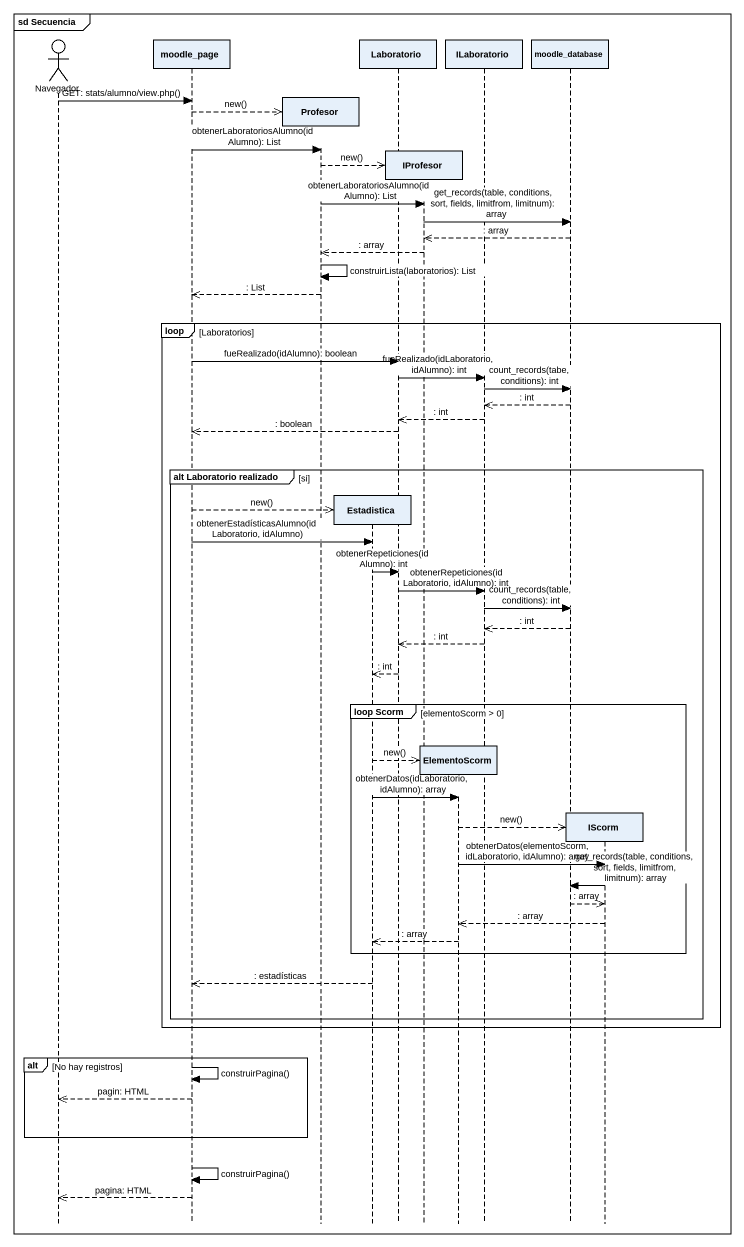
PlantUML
@startuml
mainframe sd Secuencia
hide footbox
actor Navegador
participant moodle_page
participant Profesor
participant Estadistica
participant Laboratorio
participant IProfesor
participant ElementoScorm
participant ILaboratorio
participant moodle_database
participant IScorm

Navegador -> moodle_page : GET: stats/alumno/view.php()
moodle_page -->> Profesor ** : new()
moodle_page -> Profesor : obtenerLaboratoriosAlumno(idAlumno): List
Profesor -->> IProfesor ** : new()
Profesor -> IProfesor : obtenerLaboratoriosAlumno(idAlumno): List
IProfesor -> moodle_database : get_records(table, conditions, sort, fields, limitfrom, limitnum): array
moodle_database -->> IProfesor : : array
IProfesor -->> Profesor : : array
Profesor -> Profesor : construirLista(laboratorios): List
Profesor -->> moodle_page : : List
loop Laboratorios
  moodle_page -> Laboratorio : fueRealizado(idAlumno): boolean
  Laboratorio -> ILaboratorio : fueRealizado(idLaboratorio, idAlumno): int
  ILaboratorio -> moodle_database : count_records(tabe, conditions): int
  moodle_database -->> ILaboratorio : : int
  ILaboratorio -->> Laboratorio : : int
  Laboratorio -->> moodle_page : : boolean
  group alt Laboratorio realizado [si]
    moodle_page -->> Estadistica ** : new()
    moodle_page -> Estadistica : obtenerEstadísticasAlumno(idLaboratorio, idAlumno)
    Estadistica -> Laboratorio : obtenerRepeticiones(idAlumno): int
    Laboratorio -> ILaboratorio : obtenerRepeticiones(idLaboratorio, idAlumno): int
    ILaboratorio -> moodle_database : count_records(table, conditions): int
    moodle_database -->> ILaboratorio : : int
    ILaboratorio -->> Laboratorio : : int
    Laboratorio -->> Estadistica : : int
    group loop Scorm [elementoScorm > 0]
      Estadistica -->> ElementoScorm ** : new()
      Estadistica -> ElementoScorm : obtenerDatos(idLaboratorio, idAlumno): array
      ElementoScorm -->> IScorm ** : new()
      ElementoScorm -> IScorm : obtenerDatos(elementoScorm, idLaboratorio, idAlumno): array
      IScorm -> moodle_database : get_records(table, conditions, sort, fields, limitfrom, limitnum): array
      moodle_database -->> IScorm : : array
      IScorm -->> ElementoScorm : : array
      ElementoScorm -->> Estadistica : : array
    end
    Estadistica -->> moodle_page : : estadísticas
  end
end
alt No hay registros
  moodle_page -> moodle_page : construirPagina()
  moodle_page -->> Navegador : pagin: HTML
end
moodle_page -> moodle_page : construirPagina()
moodle_page -->> Navegador : pagina: HTML
@enduml
